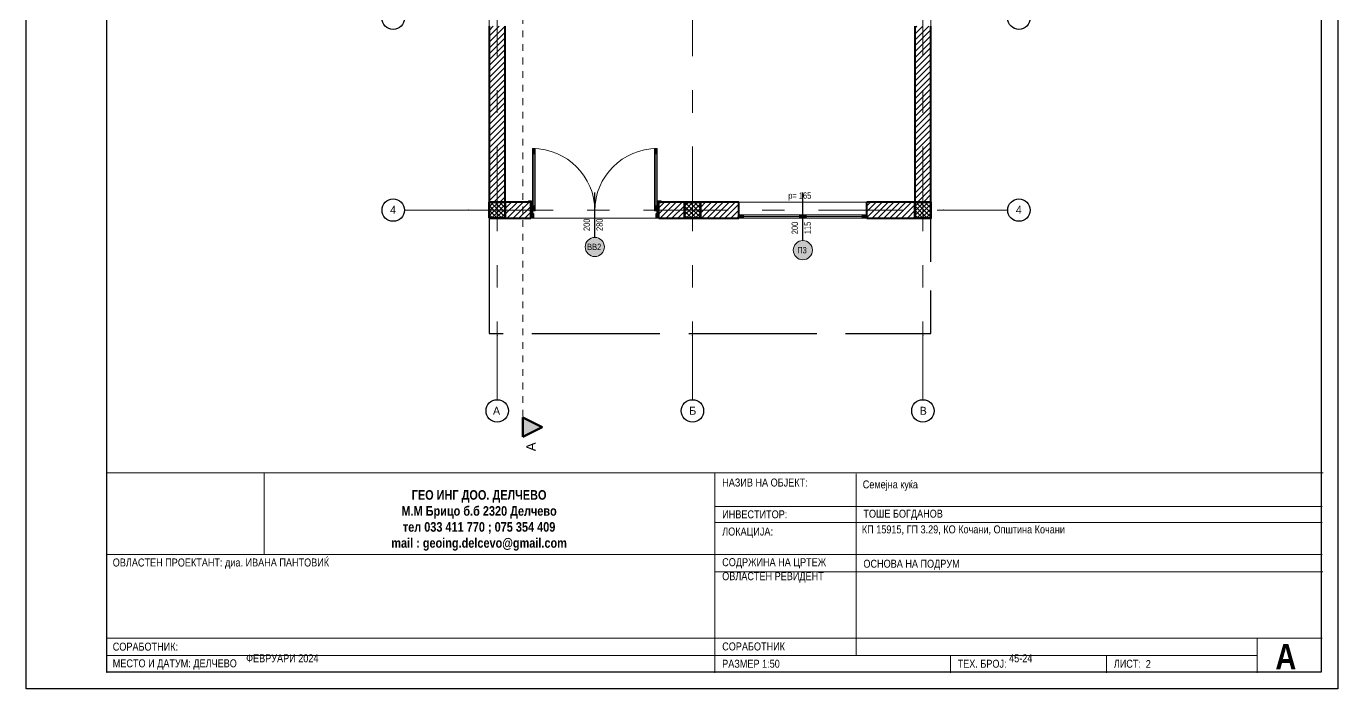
# Model space of a CAD drawing. Extents: x -1929 to 256751, y -18317 to 36108.
# Drawn here: x 394 to 2443, y 29 to 1064 of the extents above; entities that cross this region are included whole.
import ezdxf

# ---------------------------------------------------------------- set-up
doc = ezdxf.new("R2010")
doc.units = 0
doc.header["$LTSCALE"] = 5
doc.header["$MEASUREMENT"] = 0
for name, pattern in [('- Двойно прекъснати линии', [1093.611073, 529.166651, -211.666656, 141.111112, -211.666656]), ('- Прекъснати линия', [423.333333, 211.666667, -211.666667]), ('- Скирити линии', [245, 200, -45])]:
    doc.linetypes.add(name, pattern=pattern)
for name, color, linetype in [('4 _ - Фрагмент - Разрез.2D Elements', 7, 'Continuous'), ('6 _ - Конструктивни оси.Dimensioning', 7, 'Continuous'), ('7 _ - Основни елементи.2D Elements', 7, 'Continuous'), ('Marker - Section', 7, 'Continuous'), ('Structural - Bearing', 7, 'Continuous')]:
    doc.layers.add(name, color=color, linetype=linetype)
doc.styles.add('GENERATED_STYLE_1', font='GOTHIC.TTF')
doc.styles.add('GENERATED_STYLE_2', font='GOTHICB.TTF')
doc.styles.add('GENERATED_STYLE_3', font='GOTHIC.TTF')
doc.styles.add('GENERATED_STYLE_4', font='arial.ttf')
pattern_1 = [(45, (-4623.556, 1475.911), (-4.5961937, 4.5961937), [])]
pattern_2 = [(45, (-4623.556, 1475.911), (-3.5355337, 3.5355337), []), (135, (-4623.556, 1475.911), (3.5355337, 3.5355337), [])]

msp = doc.modelspace()

# ---------------------------------------------------------------- hatches: boundary and pattern name
at = {"layer": 'Marker - Section', "linetype": 'Continuous', "lineweight": 50}
msp.add_hatch(color=256, dxfattribs=at).paths.add_polyline_path([(1169.9, 422.6), (1199.9, 437.6), (1169.9, 452.6)])
at = {"layer": 'Structural - Bearing', "linetype": 'Continuous', "lineweight": 15}
h = msp.add_hatch(dxfattribs=at)
h.set_pattern_fill('COMMON_BRICK_0001', color=253, scale=0.05, style=0, pattern_type=2)
h.set_pattern_definition(pattern_1)
h.paths.add_polyline_path([(1117.2, 869.2), (1142.2, 869.2), (1142.2, 1064.2), (1117.2, 1064.2)])
h = msp.add_hatch(dxfattribs=at)
h.set_pattern_fill('COMMON_BRICK_0001', color=253, scale=0.05, style=0, pattern_type=2)
h.set_pattern_definition(pattern_1)
h.paths.add_polyline_path([(1782.2, 789.2), (1807.2, 789.2), (1807.2, 1064.2), (1782.2, 1064.2)])
h = msp.add_hatch(dxfattribs=at)
h.set_pattern_fill('COMMON_BRICK_0001', color=253, scale=0.05, style=0, pattern_type=2)
h.set_pattern_definition(pattern_1)
h.paths.add_polyline_path([(1117.2, 869.2), (1117.2, 789.2), (1142.2, 789.2), (1142.2, 869.2)])
at = {"layer": 'Structural - Bearing', "linetype": 'Continuous', "lineweight": 0, "true_color": 0xdedede}
for points in [[(1185, 872.9), (1185, 864.9), (1189, 864.9), (1189, 872.9)], [(1185, 864.9), (1185, 783.7), (1187, 783.7), (1187, 864.9)], [(1187, 864.9), (1187, 783.7), (1189, 783.7), (1189, 864.9)], [(1379.4, 872.9), (1375.4, 872.9), (1375.4, 864.9), (1379.4, 864.9)], [(1377.4, 864.9), (1375.4, 864.9), (1375.4, 783.7), (1377.4, 783.7)], [(1379.4, 864.9), (1377.4, 864.9), (1377.4, 783.7), (1379.4, 783.7)], [(1183.5, 789.2), (1183.5, 791.1), (1178.5, 791.1), (1178.5, 789.2)], [(1182.2, 775.7), (1184.7, 775.7), (1184.7, 789.2), (1182.2, 789.2)], [(1189, 775.7), (1189, 783.7), (1185, 783.7), (1185, 775.7)], [(1375.4, 775.7), (1379.4, 775.7), (1379.4, 783.7), (1375.4, 783.7)], [(1379.7, 775.7), (1382.2, 775.7), (1382.2, 789.2), (1379.7, 789.2)], [(1380.9, 791.1), (1380.9, 789.2), (1385.9, 789.2), (1385.9, 791.1)], [(1182.2, 764.2), (1186.2, 764.2), (1186.2, 771.7), (1185, 771.7), (1185, 775.7), (1182.2, 775.7)], [(1378.2, 764.2), (1382.2, 764.2), (1382.2, 775.7), (1379.4, 775.7), (1379.4, 771.7), (1378.2, 771.7)], [(1507.2, 764.2), (1514.7, 764.2), (1514.7, 769.2), (1507.2, 769.2)], [(1514.7, 764.2), (1602.2, 764.2), (1602.2, 769.2), (1514.7, 769.2)], [(1607.2, 769.2), (1602.2, 769.2), (1602.2, 764.2), (1607.2, 764.2)], [(1607.2, 764.2), (1612.2, 764.2), (1612.2, 769.2), (1607.2, 769.2)], [(1612.2, 764.2), (1699.7, 764.2), (1699.7, 769.2), (1612.2, 769.2)], [(1707.2, 769.2), (1699.7, 769.2), (1699.7, 764.2), (1707.2, 764.2)], [(1267.2, 719.2, 1), (1297.2, 719.2, 1)], [(1592.2, 714.2, 1), (1622.2, 714.2, 1)]]:
    msp.add_hatch(color=254, dxfattribs=at).paths.add_polyline_path(points)
at = {"layer": 'Structural - Bearing', "linetype": 'Continuous', "lineweight": 13}
h = msp.add_hatch(dxfattribs=at)
h.set_pattern_fill('1_БЕТОН_СГЛОБЯЕМИ_ЕЛЕМЕН_E7', color=253, scale=0.05, style=0, pattern_type=2)
h.set_pattern_definition(pattern_2)
h.paths.add_polyline_path([(1117.2, 764.2), (1142.2, 764.2), (1142.2, 789.2), (1117.2, 789.2)])
at = {"layer": 'Structural - Bearing', "linetype": 'Continuous', "lineweight": 15}
h = msp.add_hatch(dxfattribs=at)
h.set_pattern_fill('COMMON_BRICK_0001', color=253, scale=0.05, style=0, pattern_type=2)
h.set_pattern_definition(pattern_1)
h.paths.add_polyline_path([(1142.2, 789.2), (1142.2, 764.2), (1182.2, 764.2), (1182.2, 789.2)])
h = msp.add_hatch(dxfattribs=at)
h.set_pattern_fill('COMMON_BRICK_0001', color=253, scale=0.05, style=0, pattern_type=2)
h.set_pattern_definition(pattern_1)
h.paths.add_polyline_path([(1382.2, 764.2), (1422.2, 764.2), (1422.2, 789.2), (1382.2, 789.2)])
at = {"layer": 'Structural - Bearing', "linetype": 'Continuous', "lineweight": 13}
h = msp.add_hatch(dxfattribs=at)
h.set_pattern_fill('1_БЕТОН_СГЛОБЯЕМИ_ЕЛЕМЕН_E7', color=253, scale=0.05, style=0, pattern_type=2)
h.set_pattern_definition(pattern_2)
h.paths.add_polyline_path([(1422.2, 764.2), (1447.2, 764.2), (1447.2, 789.2), (1422.2, 789.2)])
at = {"layer": 'Structural - Bearing', "linetype": 'Continuous', "lineweight": 15}
h = msp.add_hatch(dxfattribs=at)
h.set_pattern_fill('COMMON_BRICK_0001', color=253, scale=0.05, style=0, pattern_type=2)
h.set_pattern_definition(pattern_1)
h.paths.add_polyline_path([(1447.2, 789.2), (1447.2, 764.2), (1507.2, 764.2), (1507.2, 789.2)])
h = msp.add_hatch(dxfattribs=at)
h.set_pattern_fill('COMMON_BRICK_0001', color=253, scale=0.05, style=0, pattern_type=2)
h.set_pattern_definition(pattern_1)
h.paths.add_polyline_path([(1707.2, 764.2), (1782.2, 764.2), (1782.2, 789.2), (1707.2, 789.2)])
at = {"layer": 'Structural - Bearing', "linetype": 'Continuous', "lineweight": 13}
h = msp.add_hatch(dxfattribs=at)
h.set_pattern_fill('1_БЕТОН_СГЛОБЯЕМИ_ЕЛЕМЕН_E7', color=253, scale=0.05, style=0, pattern_type=2)
h.set_pattern_definition(pattern_2)
h.paths.add_polyline_path([(1782.2, 764.2), (1807.2, 764.2), (1807.2, 789.2), (1782.2, 789.2)])

# ---------------------------------------------------------------- linework, layer by layer
at = {"layer": '6 _ - Конструктивни оси.Dimensioning', "linetype": '- Двойно прекъснати линии', "lineweight": 13, "ltscale": 0.05}
for p, q in [((1129.7, 1969.7), (1129.7, 580.5)), ((1434.7, 1969.7), (1434.7, 580.5)), ((1794.7, 1969.7), (1794.7, 580.5)), ((1084.8, 776.8), (984.8, 776.8)), ((1084.8, 776.8), (1827.3, 776.8)), ((1827.3, 776.8), (1927.3, 776.8)), ((1129.7, 580.5), (1129.7, 480.5)), ((1434.7, 580.5), (1434.7, 480.5)), ((1794.7, 580.5), (1794.7, 480.5))]:
    msp.add_line(p, q, dxfattribs=at)
at = {"layer": '6 _ - Конструктивни оси.Dimensioning', "linetype": 'Continuous', "lineweight": 25, "ltscale": 0.01}
for centre in [(967.3, 1076.8), (1944.8, 1076.8), (967.3, 776.8), (1944.8, 776.8), (1129.7, 463), (1434.7, 463), (1794.7, 463)]:
    msp.add_circle(centre, 17.5, dxfattribs=at)
at = {"layer": '6 _ - Конструктивни оси.Dimensioning', "linetype": '- Двойно прекъснати линии', "lineweight": 13, "ltscale": 0.01}
for p in [(1084.8, 776.8), (1084.8, 776.8), (1827.3, 776.8), (1827.3, 776.8), (1129.7, 580.5), (1129.7, 580.5), (1434.7, 580.5), (1434.7, 580.5), (1794.7, 580.5), (1794.7, 580.5)]:
    msp.add_point(p, dxfattribs=at)
at = {"layer": '7 _ - Основни елементи.2D Elements', "linetype": 'Continuous', "lineweight": 13, "ltscale": 0.01}
for p, q in [((519.7, 365.9), (2420.2, 365.9)), ((519.7, 365.9), (519.7, 53.7)), ((765.8, 365.9), (765.8, 238.5)), ((1469.9, 365.9), (1469.9, 53.7)), ((1690.4, 364.6), (1690.4, 80.7)), ((1469.9, 313.5), (2418.6, 313.5)), ((1469.9, 288.5), (2418.6, 288.5)), ((519.7, 238.5), (2418.6, 238.5)), ((1469.2, 211.4), (2419.4, 211.4)), ((519.7, 107.8), (2418.6, 107.8)), ((2316.8, 107.8), (2316.8, 53.7)), ((519.7, 80.7), (2316.8, 80.7)), ((1837.8, 80.7), (1837.8, 53.7)), ((2081.8, 80.7), (2081.8, 53.7))]:
    msp.add_line(p, q, dxfattribs=at)
at = {"layer": '7 _ - Основни елементи.2D Elements', "linetype": 'Continuous', "lineweight": 25, "ltscale": 0.2, "flags": 128}
for points in [[(393.9, 2215.1), (2442.9, 2215.1), (2442.9, 28.6), (393.9, 28.6)], [(519.7, 2189.3), (2417.1, 2189.3), (2417.1, 54.4), (519.7, 54.4)]]:
    msp.add_lwpolyline(points, close=True, dxfattribs=at)
at = {"layer": '7 _ - Основни елементи.2D Elements', "linetype": '- Скирити линии', "lineweight": 25, "ltscale": 0.2, "flags": 128}
msp.add_lwpolyline([(1117.2, 762.4), (1117.2, 584.2), (1807.2, 584.2), (1807.2, 764.2)], dxfattribs=at)
at = {"layer": 'Marker - Section', "linetype": '- Прекъснати линия', "lineweight": 20, "ltscale": 0.01}
msp.add_line((1169.9, 2115.8), (1169.9, 452.6), dxfattribs=at)
at = {"layer": 'Marker - Section', "linetype": 'Continuous', "lineweight": 50, "ltscale": 0.01, "flags": 128}
msp.add_lwpolyline([(1169.9, 422.6), (1169.9, 452.6), (1199.9, 437.6)], close=True, dxfattribs=at)
at = {"layer": 'Structural - Bearing', "linetype": 'Continuous', "lineweight": 20, "ltscale": 0.01}
for p, q in [((1185, 872.9), (1185, 864.9)), ((1189, 872.9), (1185, 872.9)), ((1185, 864.9), (1189, 864.9)), ((1187, 864.9), (1187, 783.7)), ((1189, 864.9), (1189, 872.9)), ((1375.4, 864.9), (1375.4, 872.9)), ((1375.4, 872.9), (1379.4, 872.9)), ((1379.4, 864.9), (1375.4, 864.9)), ((1377.4, 864.9), (1377.4, 783.7)), ((1379.4, 872.9), (1379.4, 864.9)), ((1178.5, 789.2), (1178.5, 791.1)), ((1178.5, 791.1), (1183.5, 791.1)), ((1183.5, 789.2), (1178.5, 789.2)), ((1182.2, 775.7), (1182.2, 789.2)), ((1182.2, 789.2), (1184.7, 789.2)), ((1183.5, 791.1), (1183.5, 789.2)), ((1184.7, 789.2), (1184.7, 775.7)), ((1189, 783.7), (1185, 783.7)), ((1185, 783.7), (1185, 775.7)), ((1189, 775.7), (1189, 783.7)), ((1375.4, 775.7), (1375.4, 783.7)), ((1375.4, 783.7), (1379.4, 783.7)), ((1379.4, 783.7), (1379.4, 775.7)), ((1379.7, 775.7), (1379.7, 789.2)), ((1379.7, 789.2), (1382.2, 789.2)), ((1380.9, 791.1), (1385.9, 791.1)), ((1380.9, 789.2), (1380.9, 791.1)), ((1385.9, 789.2), (1380.9, 789.2)), ((1382.2, 789.2), (1382.2, 775.7)), ((1385.9, 791.1), (1385.9, 789.2)), ((1507.2, 789.2), (1707.2, 789.2)), ((1184.7, 775.7), (1182.2, 775.7)), ((1185, 775.7), (1189, 775.7)), ((1379.4, 775.7), (1375.4, 775.7)), ((1382.2, 775.7), (1379.7, 775.7)), ((1507.2, 764.2), (1707.2, 764.2)), ((1602.2, 769.2), (1514.7, 769.2)), ((1514.7, 766.7), (1602.2, 766.7)), ((1514.7, 764.2), (1602.2, 764.2)), ((1699.7, 769.2), (1612.2, 769.2)), ((1612.2, 766.7), (1699.7, 766.7)), ((1612.2, 764.2), (1699.7, 764.2))]:
    msp.add_line(p, q, dxfattribs=at)
at = {"layer": 'Structural - Bearing', "linetype": 'Continuous', "lineweight": 25, "ltscale": 0.01}
for p, q in [((1282.2, 734.2), (1282.2, 804.2)), ((1607.2, 729.2), (1607.2, 804.2))]:
    msp.add_line(p, q, dxfattribs=at)
at = {"layer": 'Structural - Bearing', "linetype": 'Continuous', "lineweight": 40, "ltscale": 0.01}
for p, q in [((1182.2, 789.2), (1178.5, 789.2)), ((1182.2, 789.2), (1178.5, 789.2)), ((1182.2, 789.2), (1178.5, 789.2)), ((1182.2, 775.7), (1182.2, 789.2)), ((1182.2, 775.7), (1182.2, 789.2)), ((1182.2, 775.7), (1182.2, 789.2)), ((1382.2, 789.2), (1385.9, 789.2)), ((1382.2, 775.7), (1382.2, 789.2)), ((1382.2, 775.7), (1382.2, 789.2)), ((1382.2, 775.7), (1382.2, 789.2)), ((1382.2, 789.2), (1385.9, 789.2)), ((1382.2, 789.2), (1385.9, 789.2)), ((1507.2, 769.2), (1507.2, 789.2)), ((1507.2, 769.2), (1507.2, 789.2)), ((1707.2, 769.2), (1707.2, 789.2)), ((1707.2, 769.2), (1707.2, 789.2)), ((1182.2, 764.2), (1182.2, 775.7)), ((1182.2, 764.2), (1182.2, 775.7)), ((1182.2, 764.2), (1182.2, 775.7)), ((1382.2, 764.2), (1382.2, 775.7)), ((1382.2, 764.2), (1382.2, 775.7)), ((1382.2, 764.2), (1382.2, 775.7)), ((1507.2, 764.2), (1507.2, 769.2)), ((1507.2, 764.2), (1507.2, 769.2)), ((1507.2, 764.2), (1507.2, 769.2)), ((1707.2, 764.2), (1707.2, 769.2)), ((1707.2, 764.2), (1707.2, 769.2)), ((1707.2, 764.2), (1707.2, 769.2))]:
    msp.add_line(p, q, dxfattribs=at)
at = {"layer": 'Structural - Bearing', "linetype": 'Continuous', "lineweight": 30, "ltscale": 0.01}
for p, q in [((1182.2, 764.2), (1182.2, 775.7)), ((1182.2, 775.7), (1185, 775.7)), ((1186.2, 764.2), (1182.2, 764.2)), ((1185, 775.7), (1185, 771.7)), ((1185, 771.7), (1186.2, 771.7)), ((1186.2, 771.7), (1186.2, 764.2)), ((1378.2, 764.2), (1378.2, 771.7)), ((1378.2, 771.7), (1379.4, 771.7)), ((1382.2, 764.2), (1378.2, 764.2)), ((1379.4, 771.7), (1379.4, 775.7)), ((1379.4, 775.7), (1382.2, 775.7)), ((1382.2, 775.7), (1382.2, 764.2))]:
    msp.add_line(p, q, dxfattribs=at)
at = {"layer": 'Structural - Bearing', "linetype": 'Continuous', "lineweight": 15, "ltscale": 0.01}
for p, q in [((1514.7, 769.2), (1507.2, 769.2)), ((1507.2, 764.2), (1514.7, 764.2)), ((1514.7, 764.2), (1514.7, 769.2)), ((1607.2, 769.2), (1602.2, 769.2)), ((1602.2, 769.2), (1602.2, 764.2)), ((1602.2, 764.2), (1607.2, 764.2)), ((1612.2, 769.2), (1607.2, 769.2)), ((1607.2, 764.2), (1612.2, 764.2)), ((1612.2, 764.2), (1612.2, 769.2)), ((1707.2, 769.2), (1699.7, 769.2)), ((1699.7, 769.2), (1699.7, 764.2)), ((1699.7, 764.2), (1707.2, 764.2))]:
    msp.add_line(p, q, dxfattribs=at)
at = {"layer": 'Structural - Bearing', "linetype": 'Continuous', "lineweight": 20, "ltscale": 0.01, "flags": 128}
for points in [[(1117.2, 764.2), (1807.2, 764.2), (1807.2, 1964.2), (1117.2, 1964.2)], [(1185, 864.9), (1185, 783.7), (1187, 783.7), (1187, 864.9)], [(1187, 864.9), (1187, 783.7), (1189, 783.7), (1189, 864.9)], [(1377.4, 864.9), (1377.4, 783.7), (1375.4, 783.7), (1375.4, 864.9)], [(1379.4, 864.9), (1379.4, 783.7), (1377.4, 783.7), (1377.4, 864.9)]]:
    msp.add_lwpolyline(points, close=True, dxfattribs=at)
at = {"layer": 'Structural - Bearing', "linetype": 'Continuous', "lineweight": 40, "ltscale": 0.01, "flags": 128}
for points in [[(1117.2, 1064.2), (1117.2, 869.2)], [(1142.2, 869.2), (1142.2, 1064.2)], [(1782.2, 1064.2), (1782.2, 789.2)], [(1807.2, 789.2), (1807.2, 1064.2)], [(1117.2, 869.2), (1117.2, 789.2)], [(1142.2, 789.2), (1142.2, 869.2)], [(1182.2, 789.2), (1142.2, 789.2)], [(1422.2, 789.2), (1382.2, 789.2)], [(1507.2, 789.2), (1447.2, 789.2)], [(1782.2, 789.2), (1707.2, 789.2)], [(1142.2, 764.2), (1182.2, 764.2)], [(1382.2, 764.2), (1422.2, 764.2)], [(1447.2, 764.2), (1507.2, 764.2)], [(1707.2, 764.2), (1782.2, 764.2)]]:
    msp.add_lwpolyline(points, dxfattribs=at)
at = {"layer": 'Structural - Bearing', "linetype": 'Continuous', "lineweight": 60, "ltscale": 0.01, "flags": 128}
for points in [[(1117.2, 764.2), (1142.2, 764.2), (1142.2, 789.2), (1117.2, 789.2)], [(1422.2, 764.2), (1447.2, 764.2), (1447.2, 789.2), (1422.2, 789.2)], [(1782.2, 764.2), (1807.2, 764.2), (1807.2, 789.2), (1782.2, 789.2)]]:
    msp.add_lwpolyline(points, close=True, dxfattribs=at)
at = {"layer": 'Structural - Bearing', "linetype": 'Continuous', "lineweight": 15, "ltscale": 0.01, "flags": 128}
for points in [[(1267.2, 719.2, 1), (1297.2, 719.2, 1)], [(1592.2, 714.2, 1), (1622.2, 714.2, 1)]]:
    msp.add_lwpolyline(points, format="xyb", close=True, dxfattribs=at)
at = {"layer": 'Structural - Bearing', "linetype": 'Continuous', "lineweight": 18, "ltscale": 0.01}
for centre, start, end in [((1185, 775.7), 0, 90), ((1379.4, 775.7), 90, 180)]:
    msp.add_arc(centre, 97.2, start, end, dxfattribs=at)

# ---------------------------------------------------------------- texts
at = {"layer": '4 _ - Фрагмент - Разрез.2D Elements', "linetype": 'Continuous', "lineweight": 35}
for s, insert, char_height, attachment_point, style in [('\\A1;{\\W0.850000x;\\pql;\\fCentury Gothic|b0|i0|c204|p34;НАЗИВ НА ОБЈЕКТ:}', (1481.2, 350.9), 12.5, 4, 'GENERATED_STYLE_1'), ('\\A1;{\\W0.850000x;\\pql;\\fCentury Gothic|b0|i0|c204|p34;Семејна куќа}', (1700.8, 346.2), 12.5, 4, 'GENERATED_STYLE_1'), ('\\A1;{\\W0.850000x;\\pqc;\\fCentury Gothic|b1|i0|c204|p34;ГЕО ИНГ ДОО. ДЕЛЧЕВО\\P\\pqc;\\fCentury Gothic|b1|i0|c204|p34;М.М Брицо б.б 2320 Делчево \\P\\pqc;\\fCentury Gothic|b1|i0|c204|p34;тел 033 411 770 ; 075 354 409 \\P\\pqc;\\fCentury Gothic|b1|i0|c204|p34;mail : geoing.delcevo@gmail.com\\P\\pqc;\\fCentury Gothic|b0|i0|c204|p34;\\H0.833333x;}', (1101.4, 291.8), 15, 5, 'GENERATED_STYLE_2'), ('\\A1;{\\W0.850000x;\\pql;\\fCentury Gothic|b0|i0|c204|p34;ИНВЕСТИТОР:}', (1481.2, 301.2), 12.5, 4, 'GENERATED_STYLE_1'), ('\\A1;{\\W0.850000x;\\pql;\\fCentury Gothic|b0|i0|c204|p34;ТОШЕ БОГДАНОВ}', (1701.8, 300.5), 12.5, 4, 'GENERATED_STYLE_1'), ('\\A1;{\\W0.850000x;\\pql;\\fCentury Gothic|b0|i0|c204|p34;ЛОКАЦИЈА:}', (1481.2, 272.6), 12.5, 4, 'GENERATED_STYLE_1'), ('\\A1;{\\W0.850000x;\\pql;\\fCentury Gothic|b0|i0|c204|p34;КП 15915, ГП 3.29, КО Кочани, Општина Кочани\\P\\pql;\\fCentury Gothic|b0|i0|c204|p34;}', (1699.4, 276.6), 12.5, 4, 'GENERATED_STYLE_1'), ('\\A1;{\\W0.850000x;\\pql;\\fCentury Gothic|b0|i0|c204|p34;ОВЛАСТЕН ПРОЕКТАНТ: д\\fCentury Gothic|b0|i0|c204|p34;иа\\fCentury Gothic|b0|i0|c204|p34;. ИВАНА ПАНТОВИЌ}', (529.1, 224.2), 12.5, 4, 'GENERATED_STYLE_1'), ('\\A1;{\\W0.850000x;\\pql;\\fCentury Gothic|b0|i0|c204|p34;СОДРЖИНА НА ЦРТЕЖ}', (1481.2, 224.7), 12.5, 4, 'GENERATED_STYLE_1'), ('\\A1;{\\W0.850000x;\\pql;\\fCentury Gothic|b0|i0|c204|p34;ОСНОВА НА П\\fCentury Gothic|b0|i0|c204|p34;ОДРУМ}', (1701.8, 222.3), 12.5, 4, 'GENERATED_STYLE_1'), ('\\A1;{\\W0.850000x;\\pql;\\fCentury Gothic|b0|i0|c204|p34;ОВЛАСТЕН РЕВИДЕНТ\\P\\pqc;\\fCentury Gothic|b0|i0|c204|p34;}', (1481.2, 202.8), 12.5, 4, 'GENERATED_STYLE_1'), ('\\A1;{\\W0.850000x;\\pql;\\fCentury Gothic|b0|i0|c204|p34;СОРАБОТНИК:}', (529.1, 94.4), 12.5, 4, 'GENERATED_STYLE_1'), ('\\A1;{\\W0.850000x;\\pql;\\fCentury Gothic|b0|i0|c204|p34;ФЕВРУАРИ 2024\\P\\pql;\\fCentury Gothic|b0|i0|c204|p34;}', (737.5, 76.2), 12.5, 4, 'GENERATED_STYLE_1'), ('\\A1;{\\W0.850000x;\\pql;\\fCentury Gothic|b0|i0|c204|p34;СОРАБОТНИК}', (1481.2, 94.7), 12.5, 4, 'GENERATED_STYLE_1'), ('\\A1;{\\W0.850000x;\\pql;\\fCentury Gothic|b0|i0|c204|p34;45-24\\P\\pql;\\fCentury Gothic|b0|i0|c204|p34;}', (1929.4, 76.2), 12.5, 4, 'GENERATED_STYLE_1'), ('\\A1;{\\W0.850000x;\\pql;\\fCentury Gothic|b1|i0|c204|p34;А}', (2345.3, 78.8), 40, 4, 'GENERATED_STYLE_2'), ('\\A1;{\\W0.850000x;\\pql;\\fCentury Gothic|b0|i0|c204|p34;МЕСТО И ДАТУМ: ДЕЛЧЕВО}', (529.1, 66.6), 12.5, 4, 'GENERATED_STYLE_1'), ('\\A1;{\\W0.850000x;\\pql;\\fCentury Gothic|b0|i0|c204|p34;РАЗМЕР 1:50}', (1481.2, 67.7), 12.5, 4, 'GENERATED_STYLE_1'), ('\\A1;{\\W0.850000x;\\pql;\\fCentury Gothic|b0|i0|c204|p34;ТЕХ. БРОЈ: }', (1849, 67.7), 12.5, 4, 'GENERATED_STYLE_1'), ('\\A1;{\\W0.850000x;\\pql;\\fCentury Gothic|b0|i0|c204|p34;ЛИСТ: }', (2093, 67.7), 12.5, 4, 'GENERATED_STYLE_1'), ('\\A1;{\\W0.850000x;\\pql;\\fCentury Gothic|b0|i0|c204|p34;2}', (2142.9, 67.2), 12.5, 4, 'GENERATED_STYLE_1')]:
    msp.add_mtext(s, dxfattribs=dict(at, insert=insert, char_height=char_height, attachment_point=attachment_point, style=style))
at = {"layer": '6 _ - Конструктивни оси.Dimensioning', "linetype": 'Continuous', "lineweight": 13, "char_height": 12.5, "attachment_point": 1, "style": 'GENERATED_STYLE_4'}
for s, insert in [('\\A1;{\\pql;\\pt0;\\fCentury Gothic|b0|i0|c0|p34;4}', (962.4, 783.5)), ('\\A1;{\\pql;\\pt0;\\fCentury Gothic|b0|i0|c0|p34;4}', (1939.9, 783.5)), ('\\A1;{\\pql;\\pt0;\\fCentury Gothic|b0|i0|c0|p34;А}', (1123.1, 469.4)), ('\\A1;{\\pql;\\pt0;\\fCentury Gothic|b0|i0|c0|p34;Б}', (1429.7, 469.4)), ('\\A1;{\\pql;\\pt0;\\fCentury Gothic|b0|i0|c0|p34;В}', (1789.7, 469.4))]:
    msp.add_mtext(s, dxfattribs=dict(at, insert=insert))
at = {"layer": 'Marker - Section', "linetype": 'Continuous', "lineweight": 50, "insert": (1190, 399.9), "char_height": 15, "attachment_point": 7, "rotation": 90, "style": 'GENERATED_STYLE_3'}
msp.add_mtext('\\A1;{\\pql;\\pt0;\\fArial|b0|i0|c0|p34;А}', dxfattribs=at)
at = {"layer": 'Structural - Bearing', "linetype": 'Continuous', "lineweight": 25, "char_height": 10, "attachment_point": 7, "style": 'GENERATED_STYLE_4'}
for s, insert in [('\\A1;{\\W0.800000x;\\pql;\\pt0;\\fCentury Gothic|b0|i0|c0|p34;p= 165\\fCentury Gothic|b0|i0|c0|p34;\\A1{\\H.66x;\\S^  ;}\\fCentury Gothic|b0|i0|c0|p34;\\fCentury Gothic|b0|i0|c0|p34;}', (1584.5, 791.5)), ('\\A1;{\\W0.800000x;\\pql;\\pt0;\\fCentury Gothic|b0|i0|c0|p34;ВВ2\\fCentury Gothic|b0|i0|c0|p34;\\fCentury Gothic|b0|i0|c0|p34;\\fCentury Gothic|b0|i0|c0|p34;}', (1270.2, 714.2)), ('\\A1;{\\W0.800000x;\\pql;\\pt0;\\fCentury Gothic|b0|i0|c0|p34;П3\\fCentury Gothic|b0|i0|c0|p34;\\fCentury Gothic|b0|i0|c0|p34;\\fCentury Gothic|b0|i0|c0|p34;}', (1598.5, 709))]:
    msp.add_mtext(s, dxfattribs=dict(at, insert=insert))
at = {"layer": 'Structural - Bearing', "linetype": 'Continuous', "lineweight": 25, "char_height": 10, "attachment_point": 7, "rotation": 90, "style": 'GENERATED_STYLE_4'}
for s, insert in [('\\A1;{\\W0.800000x;\\pql;\\pt0;\\fCentury Gothic|b0|i0|c0|p34;200\\fCentury Gothic|b0|i0|c0|p34;\\A1{\\H.66x;\\S^  ;}\\fCentury Gothic|b0|i0|c0|p34;\\fCentury Gothic|b0|i0|c0|p34;}', (1277.5, 744.2)), ('\\A1;{\\W0.800000x;\\pql;\\pt0;\\fCentury Gothic|b0|i0|c0|p34;280\\fCentury Gothic|b0|i0|c0|p34;\\A1{\\H.66x;\\S^  ;}\\fCentury Gothic|b0|i0|c0|p34;\\fCentury Gothic|b0|i0|c0|p34;}', (1297.5, 744.2)), ('\\A1;{\\W0.800000x;\\pql;\\pt0;\\fCentury Gothic|b0|i0|c0|p34;200\\fCentury Gothic|b0|i0|c0|p34;\\A1{\\H.66x;\\S^  ;}\\fCentury Gothic|b0|i0|c0|p34;\\fCentury Gothic|b0|i0|c0|p34;}', (1602.5, 739.2)), ('\\A1;{\\W0.800000x;\\pql;\\pt0;\\fCentury Gothic|b0|i0|c0|p34;115\\fCentury Gothic|b0|i0|c0|p34;\\A1{\\H.66x;\\S^  ;}\\fCentury Gothic|b0|i0|c0|p34;\\fCentury Gothic|b0|i0|c0|p34;}', (1622.5, 739.2))]:
    msp.add_mtext(s, dxfattribs=dict(at, insert=insert))

doc.saveas('drawing.dxf')
